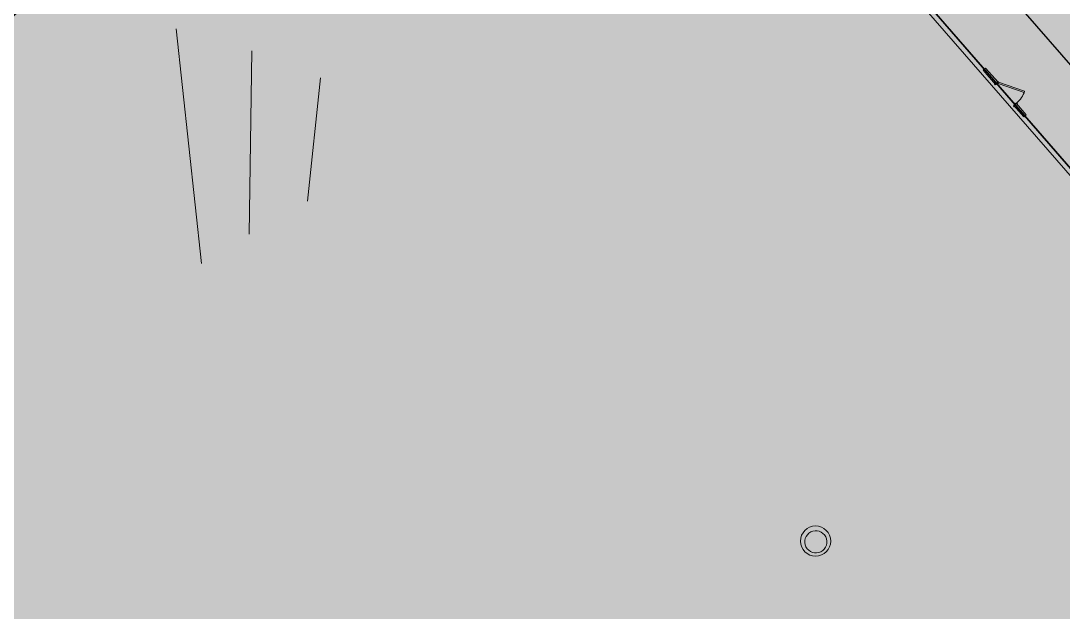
# Model space of a CAD drawing. Header units: metres. Extents: x 3 to 509016, y 4 to 6969473.
# Drawn here: x 507750.76 to 507782.78, y 6967223.06 to 6967241.22 of the extents above; entities that cross this region are included whole.
import ezdxf

# ---------------------------------------------------------------- set-up
doc = ezdxf.new("R2010")
doc.units = ezdxf.units.M
doc.linetypes.add('DASHED', pattern=[19.05, 12.7, -6.35])
doc.linetypes.add('ISO-DATUM', pattern=[30, 25, -5])
doc.layers.add('A-DOOR', color=252, linetype='Continuous', lineweight=5, plot=False)
for name, color, linetype, lineweight in [('A-DOOR-FRAM', 252, 'Continuous', 5), ('A-WALL', 252, 'Continuous', 5), ('D_UG_PIPES', 252, 'EXIST_SWD', 0), ('S_FEAT', 252, 'Continuous', 0)]:
    doc.layers.add(name, color=color, linetype=linetype, lineweight=lineweight)
doc.layers.add('C_HATCH_PR_BUILDING', color=7, linetype='Continuous', true_color=0xffffff)
doc.layers.add('HATCH_PAVEMENT_FOOTPATH', color=7, linetype='Continuous', true_color=0xffe8a3)
for name, color, linetype in [('CIV_BUILDING FOOTPRINT', 252, 'ISO-DATUM'), ('CIV_BUILDING ROOF', 7, 'DASHED'), ('PAV_FOOTPATH', 252, 'Continuous'), ('XREF', 7, 'Continuous')]:
    doc.layers.add(name, color=color, linetype=linetype)
doc.styles.get("Standard").update_dxf_attribs({"font": 'ARIALN.TTF'})
doc.linetypes.add('EXIST_SWD', pattern='A,5,-2.5,5,-2,["SWD",Standard,S=2.5,R=0,X=0,Y=-1.25],-8,5,-2.5,5,-2.5', length=37.5)

# ---------------------------------------------------------------- blocks, each defined once
blk = doc.blocks.new('XD_HATCH')
at = {"layer": 'C_HATCH_PR_BUILDING'}
h = blk.add_hatch(color=256, dxfattribs=at)
h.dxf.hatch_style = 1
h.paths.add_polyline_path([(507766.711, 6967255.442), (507736.522, 6967229.203), (507736.707, 6967228.989), (507736.687, 6967228.971), (507782.566, 6967176.226), (507795.661, 6967161.161), (507797.004, 6967162.328), (507817.315, 6967142.708), (507816.19, 6967141.318), (507902.111, 6967071.732), (507911.801, 6967083.72), (507919.918, 6967093.76), (507927.265, 6967102.833), (507888.211, 6967134.462), (507891.102, 6967138.268), (507841.624, 6967217.742), (507824.766, 6967203.095), (507829.311, 6967190.607), (507825.752, 6967187.514), (507795.494, 6967222.404)])
at = {"layer": 'HATCH_PAVEMENT_FOOTPATH'}
h = blk.add_hatch(color=256, dxfattribs=at)
h.dxf.hatch_style = 1
h.paths.add_polyline_path([(507837.674, 6967229.365), (507837.66, 6967229.366), (507837.65, 6967229.36)], flags=17)
h.paths.add_polyline_path([(507818.855, 6967260.959), (507815.988, 6967264.639), (507812.8, 6967267.453), (507809.602, 6967269.303), (507805.862, 6967270.623), (507801.806, 6967271.229), (507798.17, 6967271.049), (507794.404, 6967270.141), (507771.896, 6967256.079), (507773.231, 6967254.54), (507795.189, 6967268.273), (507798.457, 6967269.061), (507801.707, 6967269.222), (507805.377, 6967268.673), (507808.761, 6967267.479), (507811.626, 6967265.822), (507814.67, 6967263.135), (507817.327, 6967259.667), (507819.03, 6967256.943), (507820.723, 6967258.002)])
h.paths.add_polyline_path([(507824.757, 6967208.878), (507820.855, 6967204.075), (507817.842, 6967207.534)], flags=16)
h.paths.add_polyline_path([(507775.2, 6967252.277), (507773.231, 6967254.54), (507771.896, 6967256.079), (507768.875, 6967259.555), (507765.433, 6967257.405), (507766.528, 6967255.653), (507766.711, 6967255.442), (507767.008, 6967255.096), (507767.548, 6967254.475), (507769.136, 6967252.736), (507770.042, 6967251.71), (507770.691, 6967250.96), (507784.442, 6967235.056), (507795.488, 6967222.359), (507798.546, 6967218.885), (507825.752, 6967187.514), (507829.311, 6967190.607), (507824.766, 6967203.095), (507841.624, 6967217.742), (507841.636, 6967217.752), (507842.574, 6967216.249), (507846.702, 6967218.854), (507843.954, 6967223.166), (507842.821, 6967224.979), (507836.04, 6967235.833), (507834.874, 6967237.698), (507828.091, 6967248.556), (507828.218, 6967248.635), (507824.207, 6967255.079), (507824.231, 6967257.069), (507826.604, 6967258.541), (507828.555, 6967258.005), (507828.211, 6967258.838), (507826.515, 6967261.552), (507825.756, 6967262.054), (507825.544, 6967260.238), (507821.071, 6967257.452), (507820.723, 6967258.002), (507819.03, 6967256.943), (507820.403, 6967254.749), (507825.14, 6967249.815), (507839.422, 6967226.928), (507827.015, 6967211.657), (507816.098, 6967209.536), (507803.586, 6967223.895), (507801.469, 6967222.054), (507795.929, 6967228.451), (507787.704, 6967237.904)])
blk = doc.blocks.new('25027_BNP_Skygate Play-Sheet - 000101 - SITE PLAN')
at = {"layer": 'A-DOOR'}
for p, q in [((-2252653, 4009185), (-2251992, 4009720)), ((-2251967, 4009689), (-2252628, 4009154)), ((-2251992, 4009720), (-2251967, 4009689)), ((-2252628, 4009154), (-2252653, 4009185))]:
    blk.add_line(p, q, dxfattribs=at)
blk.add_arc((-2251967, 4009689), 850, 189.0003, 219.0003, dxfattribs=at)
at = {"layer": 'A-DOOR-FRAM'}
for p, q in [((-2252829, 4009684), (-2252866, 4009678)), ((-2252829, 4009684), (-2252866, 4009678)), ((-2252866, 4009678), (-2252864, 4009664)), ((-2252864, 4009664), (-2252866, 4009678)), ((-2252864, 4009676), (-2252830, 4009682)), ((-2252864, 4009676), (-2252830, 4009682)), ((-2252862, 4009666), (-2252864, 4009676)), ((-2252864, 4009676), (-2252862, 4009666)), ((-2252864, 4009664), (-2252849, 4009667)), ((-2252864, 4009664), (-2252849, 4009667)), ((-2252850, 4009668), (-2252862, 4009666)), ((-2252850, 4009668), (-2252862, 4009666)), ((-2252849, 4009667), (-2252850, 4009668)), ((-2252850, 4009668), (-2252849, 4009667)), ((-2252833, 4009566), (-2252848, 4009563)), ((-2252833, 4009566), (-2252848, 4009563)), ((-2252848, 4009563), (-2252846, 4009550)), ((-2252846, 4009550), (-2252848, 4009563)), ((-2252846, 4009562), (-2252833, 4009564)), ((-2252846, 4009562), (-2252833, 4009564)), ((-2252844, 4009552), (-2252846, 4009562)), ((-2252846, 4009562), (-2252844, 4009552)), ((-2252846, 4009550), (-2252808, 4009556)), ((-2252846, 4009550), (-2252808, 4009556)), ((-2252811, 4009557), (-2252844, 4009552)), ((-2252811, 4009557), (-2252844, 4009552)), ((-2252833, 4009564), (-2252833, 4009566)), ((-2252833, 4009566), (-2252833, 4009564)), ((-2252830, 4009682), (-2252824, 4009641)), ((-2252828, 4009669), (-2252830, 4009682)), ((-2252822, 4009643), (-2252829, 4009684)), ((-2252829, 4009684), (-2252822, 4009643)), ((-2252824, 4009641), (-2252799, 4009645)), ((-2252824, 4009641), (-2252799, 4009645)), ((-2252798, 4009647), (-2252822, 4009643)), ((-2252798, 4009647), (-2252822, 4009643)), ((-2252792, 4009602), (-2252817, 4009598)), ((-2252792, 4009602), (-2252817, 4009598)), ((-2252817, 4009598), (-2252811, 4009557)), ((-2252815, 4009596), (-2252790, 4009600)), ((-2252815, 4009596), (-2252790, 4009600)), ((-2252808, 4009556), (-2252815, 4009596)), ((-2252815, 4009596), (-2252808, 4009556)), ((-2252811, 4009557), (-2252813, 4009570)), ((-2252799, 4009645), (-2252792, 4009602)), ((-2252792, 4009602), (-2252799, 4009645)), ((-2252790, 4009600), (-2252798, 4009647)), ((-2252798, 4009647), (-2252790, 4009600)), ((-2251979, 4009777), (-2252004, 4009773)), ((-2252004, 4009773), (-2251979, 4009777)), ((-2252004, 4009773), (-2251996, 4009726)), ((-2251996, 4009726), (-2252004, 4009773)), ((-2252001, 4009771), (-2251977, 4009775)), ((-2251977, 4009775), (-2252001, 4009771)), ((-2251994, 4009728), (-2252001, 4009771)), ((-2252001, 4009771), (-2251994, 4009728)), ((-2251996, 4009726), (-2251971, 4009730)), ((-2251971, 4009730), (-2251996, 4009726)), ((-2251970, 4009732), (-2251994, 4009728)), ((-2251994, 4009728), (-2251970, 4009732)), ((-2251948, 4009823), (-2251985, 4009818)), ((-2251985, 4009818), (-2251948, 4009823)), ((-2251985, 4009818), (-2251979, 4009777)), ((-2251979, 4009777), (-2251985, 4009818)), ((-2251983, 4009816), (-2251949, 4009821)), ((-2251949, 4009821), (-2251983, 4009816)), ((-2251977, 4009775), (-2251983, 4009816)), ((-2251983, 4009816), (-2251981, 4009803)), ((-2251971, 4009730), (-2251965, 4009689)), ((-2251965, 4009689), (-2251971, 4009730)), ((-2251963, 4009691), (-2251970, 4009732)), ((-2251965, 4009704), (-2251963, 4009691)), ((-2251965, 4009689), (-2251927, 4009695)), ((-2251927, 4009695), (-2251965, 4009689)), ((-2251930, 4009697), (-2251963, 4009691)), ((-2251963, 4009691), (-2251930, 4009697)), ((-2251948, 4009811), (-2251961, 4009809)), ((-2251961, 4009809), (-2251948, 4009811)), ((-2251961, 4009809), (-2251960, 4009807)), ((-2251960, 4009807), (-2251961, 4009809)), ((-2251960, 4009807), (-2251946, 4009810)), ((-2251946, 4009810), (-2251960, 4009807)), ((-2251949, 4009821), (-2251948, 4009811)), ((-2251948, 4009811), (-2251949, 4009821)), ((-2251946, 4009810), (-2251948, 4009823)), ((-2251948, 4009823), (-2251946, 4009810)), ((-2251930, 4009709), (-2251944, 4009707)), ((-2251944, 4009707), (-2251930, 4009709)), ((-2251944, 4009707), (-2251944, 4009705)), ((-2251944, 4009705), (-2251931, 4009707)), ((-2251931, 4009707), (-2251944, 4009705)), ((-2251944, 4009705), (-2251944, 4009707)), ((-2251931, 4009707), (-2251930, 4009697)), ((-2251930, 4009697), (-2251931, 4009707)), ((-2251927, 4009695), (-2251930, 4009709)), ((-2251930, 4009709), (-2251927, 4009695))]:
    blk.add_line(p, q, dxfattribs=at)
at = {"layer": 'A-WALL'}
for p, q in [((-2256193, 4009237), (-2248489, 4010457)), ((-2251406, 4009894), (-2251981, 4009803)), ((-2251391, 4009795), (-2251406, 4009894)), ((-2252828, 4009669), (-2253283, 4009597)), ((-2253283, 4009597), (-2253267, 4009498)), ((-2253267, 4009498), (-2252813, 4009570)), ((-2252813, 4009570), (-2252828, 4009669)), ((-2252822, 4009631), (-2251975, 4009765)), ((-2252821, 4009619), (-2251973, 4009754)), ((-2251981, 4009803), (-2251965, 4009704)), ((-2251965, 4009704), (-2251391, 4009795))]:
    blk.add_line(p, q, dxfattribs=at)
blk = doc.blocks.new('XE_ARCH')
at = {"xscale": 0.001, "yscale": 0.001, "zscale": 0.001, "rotation": 121.996}
blk.add_blockref('25027_BNP_Skygate Play-Sheet - 000101 - SITE PLAN', (509988.126, 6971273.77), dxfattribs=at)
blk = doc.blocks.new('XE_SURVEY')
at = {"layer": 'D_UG_PIPES'}
for p, q in [((507755.528, 6967240.978), (507756.306, 6967233.763)), ((507757.848, 6967240.299), (507757.767, 6967234.667)), ((507759.963, 6967239.472), (507759.566, 6967235.684))]:
    blk.add_line(p, q, dxfattribs=at)
at = {"layer": 'S_FEAT'}
for centre, major_axis, ratio in [((507775.175, 6967225.238), (0.464, 0.001), 0.999714), ((507775.183, 6967225.215), (0.268, 0.211), 0.999561)]:
    blk.add_ellipse(centre, major_axis=major_axis, ratio=ratio, dxfattribs=at)
blk = doc.blocks.new('XD_DESIGN_1')
at = {"layer": 'CIV_BUILDING FOOTPRINT'}
blk.add_lwpolyline([(507766.713, 6967255.443), (507736.521, 6967229.201), (507795.661, 6967161.161), (507797.005, 6967162.329), (507817.315, 6967142.708), (507816.19, 6967141.319), (507902.111, 6967071.732), (507918.73, 6967092.373), (507927.226, 6967102.864), (507888.211, 6967134.463), (507891.284, 6967138.257), (507841.636, 6967217.752), (507824.767, 6967203.096), (507829.281, 6967190.691), (507825.699, 6967187.577), (507766.713, 6967255.443)], dxfattribs=at)
at = {"layer": 'CIV_BUILDING ROOF'}
blk.add_lwpolyline([(507891.264, 6967138.289), (507892.59, 6967139.94), (507841.017, 6967222.487), (507822.83, 6967202.525), (507826.809, 6967191.59), (507825.923, 6967190.495), (507813.437, 6967204.861), (507810.485, 6967215.98), (507803.585, 6967223.894), (507799.773, 6967220.581), (507768.547, 6967256.507), (507766.974, 6967255.14)], dxfattribs=at)
at = {"layer": 'PAV_FOOTPATH'}
blk.add_lwpolyline([(507764.482, 6967258.927), (507766.217, 6967256.15), (507766.528, 6967255.653), (507766.713, 6967255.443), (507825.699, 6967187.577), (507829.281, 6967190.691), (507824.767, 6967203.096), (507841.635, 6967217.752), (507891.284, 6967138.257), (507888.211, 6967134.463), (507927.265, 6967102.833), (507918.73, 6967092.373), (507920.824, 6967090.677), (507929.32, 6967101.168), (507927.265, 6967102.833)], dxfattribs=at)
blk = doc.blocks.new('XD_DESIGN_2')
at = {"layer": 'CIV_BUILDING FOOTPRINT'}
blk.add_lwpolyline([(507766.713, 6967255.443), (507736.521, 6967229.201), (507795.661, 6967161.161), (507797.005, 6967162.329), (507817.315, 6967142.708), (507816.19, 6967141.319), (507902.111, 6967071.732), (507918.73, 6967092.373), (507927.226, 6967102.864), (507888.211, 6967134.463), (507891.284, 6967138.257), (507841.636, 6967217.752), (507824.767, 6967203.096), (507829.281, 6967190.691), (507825.699, 6967187.577), (507766.713, 6967255.443)], dxfattribs=at)
at = {"layer": 'CIV_BUILDING ROOF'}
blk.add_lwpolyline([(507891.264, 6967138.289), (507892.59, 6967139.94), (507841.017, 6967222.487), (507822.83, 6967202.525), (507826.809, 6967191.59), (507825.923, 6967190.495), (507813.437, 6967204.861), (507810.485, 6967215.98), (507803.585, 6967223.894), (507799.773, 6967220.581), (507768.547, 6967256.507), (507766.974, 6967255.14)], dxfattribs=at)
at = {"layer": 'PAV_FOOTPATH'}
blk.add_lwpolyline([(507764.482, 6967258.927), (507766.217, 6967256.15), (507766.528, 6967255.653), (507766.713, 6967255.443), (507825.699, 6967187.577), (507829.281, 6967190.691), (507824.767, 6967203.096), (507841.635, 6967217.752), (507891.284, 6967138.257), (507888.211, 6967134.463), (507927.265, 6967102.833), (507918.73, 6967092.373), (507920.824, 6967090.677), (507929.32, 6967101.168), (507927.265, 6967102.833)], dxfattribs=at)

msp = doc.modelspace()

# ---------------------------------------------------------------- linework, layer by layer
msp.add_lwpolyline([(507766.713, 6967255.443), (507736.522, 6967229.203), (507795.661, 6967161.161), (507797.005, 6967162.329), (507817.315, 6967142.708), (507816.19, 6967141.319), (507902.084, 6967071.741), (507927.265, 6967102.832), (507888.211, 6967134.463), (507891.284, 6967138.257), (507841.636, 6967217.752), (507824.767, 6967203.096), (507829.281, 6967190.691), (507825.699, 6967187.577), (507766.713, 6967255.443)])

# ---------------------------------------------------------------- block references
for name in ['XD_HATCH', 'XE_ARCH', 'XE_SURVEY']:
    msp.add_blockref(name, (0, 0))
at = {"layer": 'XREF'}
for name in ['XD_HATCH', 'XE_ARCH', 'XE_SURVEY']:
    msp.add_blockref(name, (0, 0), dxfattribs=at)

# ---------------------------------------------------------------- next in the draw order: block references
msp.add_blockref('XD_DESIGN_1', (0, 0))

# ---------------------------------------------------------------- next in the draw order: block references
msp.add_blockref('XD_DESIGN_2', (0, 0), dxfattribs=at)

doc.saveas('drawing.dxf')
